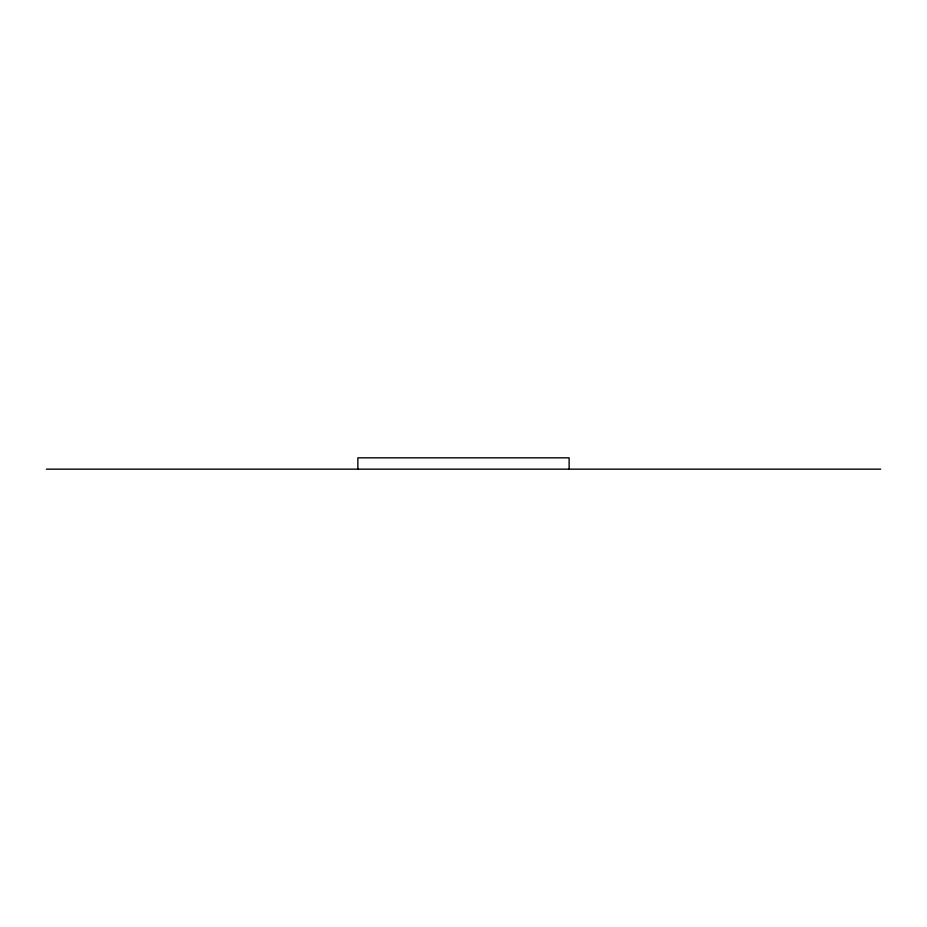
<?xml version="1.0" encoding="UTF-8"?>
<svg xmlns="http://www.w3.org/2000/svg" width="927" height="927" viewBox="0 0 927 927"><rect width="100%" height="100%" fill="white"/><g stroke="black" fill="none" stroke-linecap="round" stroke-linejoin="round"><path stroke-width="1.39" d="M46.35 469.166L880.65 469.166M569.132 469.166L569.132 457.834L357.868 457.834L357.868 469.166"/></g></svg>
